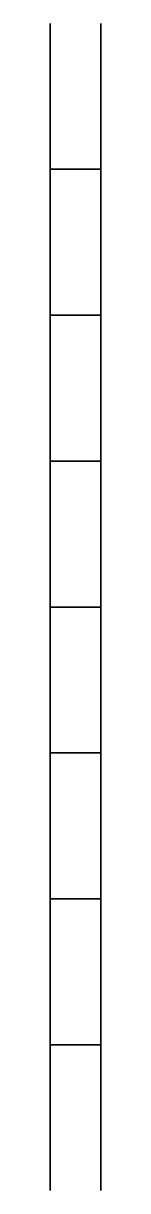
# Model space of a CAD drawing. Header units: centimetres. Extents: x 0 to 0.14, y 0 to 3.2.
import ezdxf

# ---------------------------------------------------------------- set-up
doc = ezdxf.new("R2010")
doc.units = ezdxf.units.CM
doc.header["$LTSCALE"] = 5
doc.header["$MEASUREMENT"] = 0
doc.layers.add('A-WALL-FULL', color=7, linetype='Continuous', lineweight=35)

msp = doc.modelspace()

# ---------------------------------------------------------------- linework, layer by layer
at = {"layer": 'A-WALL-FULL'}
for p, q in [((0, 2.8), (0, 3.2)), ((0.14, 3.2), (0.14, 2.8)), ((0.14, 2.8), (0, 2.8)), ((0, 2.8), (0.14, 2.8)), ((0, 2.4), (0, 2.8)), ((0.14, 2.8), (0.14, 2.4)), ((0, 2.4), (0.14, 2.4)), ((0, 2), (0, 2.4)), ((0.14, 2.4), (0, 2.4)), ((0.14, 2.4), (0.14, 2)), ((0, 2), (0.14, 2)), ((0, 1.6), (0, 2)), ((0.14, 2), (0, 2)), ((0.14, 2), (0.14, 1.6)), ((0, 1.6), (0.14, 1.6)), ((0, 1.2), (0, 1.6)), ((0.14, 1.6), (0, 1.6)), ((0.14, 1.6), (0.14, 1.2)), ((0, 1.2), (0.14, 1.2)), ((0, 0.8), (0, 1.2)), ((0.14, 1.2), (0, 1.2)), ((0.14, 1.2), (0.14, 0.8)), ((0.14, 0.8), (0, 0.8)), ((0, 0.8), (0.14, 0.8)), ((0, 0.4), (0, 0.8)), ((0.14, 0.8), (0.14, 0.4)), ((0, 0.4), (0.14, 0.4)), ((0, 0), (0, 0.4)), ((0.14, 0.4), (0, 0.4)), ((0.14, 0.4), (0.14, 0))]:
    msp.add_line(p, q, dxfattribs=at)

doc.saveas('drawing.dxf')
